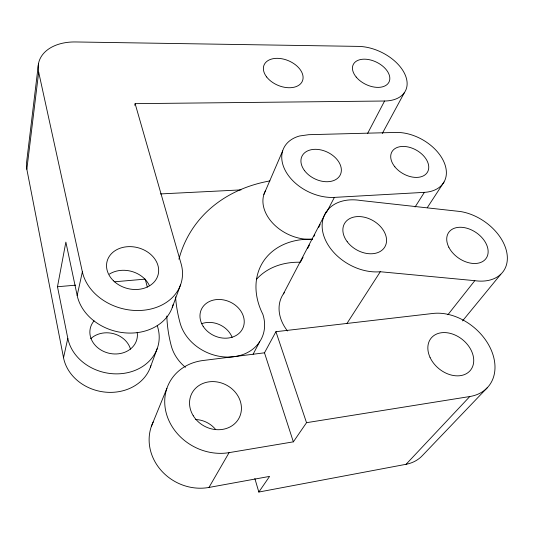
<?xml version="1.0" encoding="UTF-8"?>
<svg xmlns="http://www.w3.org/2000/svg" width="534" height="534" viewBox="0 0 534 534"><rect width="100%" height="100%" fill="white"/><g stroke="black" fill="none" stroke-linecap="round" stroke-linejoin="round"><path stroke-width="0.8" d="M38.441 64.027L26.7 161.401A40.27 29.43 11 0 0 26.84 169.265L63.533 357.76A44.969 38.515 11.5 0 0 105.672 392.163A44.969 38.515 11.5 0 0 150.902 365.677M26.84 169.265L38.682 72.157A45.103 30.131 13.2 0 1 75.534 41.959L358.414 46.391A38.535 23.883 26 0 1 404.685 73.792A38.535 23.883 26 0 1 384.573 101.019L367.632 133.393M63.533 357.76L67.798 338.322L57.485 286.738L65.862 242.082L77.176 295.502A49.408 40.244 14.1 0 0 124.642 332.829A49.408 40.244 14.1 0 0 173.216 304.413M77.176 295.502L82.363 271.846L38.682 72.157M134.742 105.271L135.122 103.656L384.573 101.019M150.374 367.259L157.216 348.562M172.268 307.477L180.559 284.836M151.322 426.526L166.915 388.305M263.896 194.449L282.66 150.902M283.387 293.907L326.367 211.718M303.065 257.208L300.428 262.241A71.122 56.083 31.1 0 0 256.507 279.295M307.577 248.577L309.46 244.986M314.012 236.295L314.78 234.827M318.624 227.484L320.16 224.547M326.314 212.799L334.384 197.386L424.376 192.353A39.649 26.166 29.5 0 0 443.514 161.034A39.649 26.166 29.5 0 0 395.854 132.439L308.672 134.695L299.641 135.97A41.245 28.576 25.9 0 0 285.857 171.574A41.245 28.576 25.9 0 0 334.384 197.386M253.116 354.229L259.617 341.847M382.284 133.5L404.425 92.569M264.484 352.814L202.98 360.517A51.591 45.156 27.7 0 0 166.441 413.85A51.591 45.156 27.7 0 0 229.093 452.645L293.353 441.845L264.484 352.814L275.931 331.694L432.94 313.458A49.161 36.265 39.3 0 1 490.993 349.523A49.161 36.265 39.3 0 1 469.793 396.528L406.06 464.3L258.83 492.041L254.851 478.524M153.205 422.007A48.22 43.588 28.3 0 0 160.567 469.76A48.22 43.588 28.3 0 0 208.974 487.442L229.093 452.645M415.072 206.992L424.376 192.353M346.886 323.551L380.295 271.739L474.799 280.67A44.068 29.984 34.4 0 0 506.726 252.141A44.068 29.984 34.4 0 0 460.595 211.551L360.563 200.477A45.116 32.461 30.1 0 0 323.324 234.252A45.116 32.461 30.1 0 0 380.295 271.739M427.26 207.706L444.021 182.021M258.83 492.041L269.59 476.395L208.974 487.442M293.353 441.845L306.529 422.688L469.793 396.528M447.906 314.713L474.799 280.67M462.517 320.927L500.812 274.222M487.509 387.49L422.494 455.482A43.508 34.683 42.3 0 1 406.06 464.3M57.485 286.738L75.701 285.163M114.61 281.785L145.235 279.128L147.311 287.092M160.46 193.929L241.021 189.89M275.931 331.694L306.529 422.688M135.122 103.656L181.119 263.809A51.097 40.791 14.8 0 1 142.491 310.334A51.097 40.791 14.8 0 1 82.363 271.846M157.25 325.313L158.077 328.497A46.358 39.095 12.5 0 1 122.166 373.566A46.358 39.095 12.5 0 1 67.798 338.322M109.343 274.136A25.519 20.773 14.1 0 1 149.433 285.757M137.191 332.302A23.943 20.185 12.5 0 1 108.122 353.034A23.943 20.185 12.5 0 1 94.071 320.841M90.7 338.73A23.229 19.885 11.6 0 1 113.528 333.677A23.229 19.885 11.6 0 1 130.503 349.196M201.512 323.738A21.981 18.37 23.7 0 1 232.143 337.361M185.431 367.312A42.56 35.571 23.7 0 1 171.287 345.919A162.243 128.44 32.4 0 1 166.835 316.041M175.546 296.791A167.816 129.942 32 0 0 180.125 323.097A44.082 36.092 23.9 0 0 233.044 356.819A44.082 36.092 23.9 0 0 262.815 314.212A73.532 56.697 30.8 0 1 312.477 239.232A39.062 28.355 25.9 0 1 273.308 223.773A39.062 28.355 25.9 0 1 265.518 190.651M178.93 259.177A167.816 129.942 32 0 1 269.93 180.919M287.512 330.98A40.217 31.506 31 0 1 284.348 292.579M195.664 419.53A24.904 22.501 28.2 0 1 215.689 429.556M113.528 280.857A26.386 21.06 14.8 0 0 157.523 276.592A26.386 21.06 14.8 0 0 126.718 246.768A26.386 21.06 14.8 0 0 113.528 280.857M356.211 77.07A19.905 12.335 26 0 0 388.345 83.15A19.905 12.335 26 0 0 368.874 59.614A19.905 12.335 26 0 0 356.211 77.07M266.666 76.989A20.786 13.377 22.6 0 0 301.016 83.317A20.786 13.377 22.6 0 0 282.025 58.793A20.786 13.377 22.6 0 0 266.666 76.989M203.167 326.321A22.768 18.63 23.9 0 0 241.508 330.573A22.768 18.63 23.9 0 0 221.643 299.627A22.768 18.63 23.9 0 0 203.167 326.321M394.86 166.822A20.479 13.51 29.5 0 0 427.447 172.195A20.479 13.51 29.5 0 0 406.895 146.743A20.479 13.51 29.5 0 0 394.86 166.822M304.58 170.686A21.307 14.758 25.9 0 0 339.47 176.247A21.307 14.758 25.9 0 0 319.379 149.633A21.307 14.758 25.9 0 0 304.58 170.686M448.814 247.215A22.762 15.479 34.4 0 0 484.612 260.085A22.762 15.479 34.4 0 0 468.865 228.852A22.762 15.479 34.4 0 0 448.814 247.215M347.22 241.728A23.302 16.761 30 0 0 384.794 246.988A23.302 16.761 30 0 0 362.105 216.804A23.302 16.761 30 0 0 347.22 241.728M430.057 357.426A25.392 18.723 39.3 0 0 469.686 371.137A25.392 18.723 39.3 0 0 452.625 334.07A25.392 18.723 39.3 0 0 430.057 357.426M193.255 415.752A26.64 23.309 27.7 0 0 238.204 419.53A26.64 23.309 27.7 0 0 214.982 381.69A26.64 23.309 27.7 0 0 193.255 415.752"/></g></svg>
